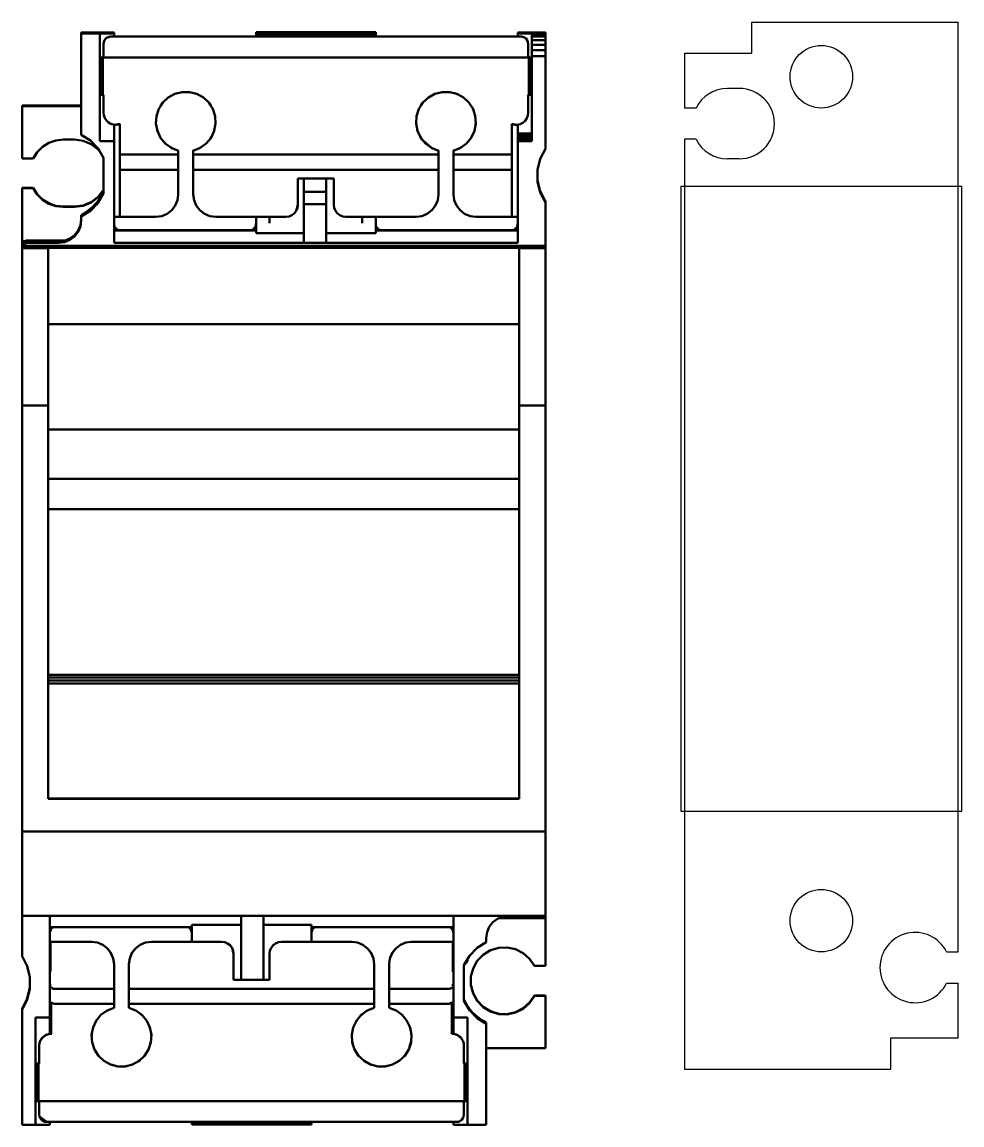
# Model space of a CAD drawing. Header units: inches. Extents: x 57 to 2760, y -193 to 2149.
# Drawn here: x 681.5 to 744.3, y 164.9 to 238.7 of the extents above; entities that cross this region are included whole.
import ezdxf

# ---------------------------------------------------------------- set-up
doc = ezdxf.new("R2010")
doc.units = ezdxf.units.IN
doc.header["$MEASUREMENT"] = 0
doc.set_wipeout_variables(frame=1)
doc.linetypes.add('CONTINOUS', pattern=[0])
doc.layers.add('AM_0', color=7, linetype='Continuous', lineweight=50)

# ---------------------------------------------------------------- blocks, each defined once
blk = doc.blocks.new('MITSUBISHI_CP30-BA 2P 1-M')
at = {"layer": 'AM_0'}
for p, q in [((5.975, 73.067), (4.775, 73.067)), ((5.475, 73.04), (5.546, 73.035)), ((5.475, 73.016), (5.475, 73.04)), ((5.475, 73.04), (6.975, 73.04)), ((5.475, 73.016), (6.975, 73.016)), ((5.546, 73.035), (6.975, 73.04)), ((5.546, 73.035), (5.617, 73.019)), ((5.546, 73.016), (5.546, 73.035)), ((5.617, 73.019), (5.625, 73.016)), ((5.617, 73.016), (5.617, 73.019)), ((5.975, 73.067), (5.975, 73.057)), ((5.975, 73.057), (6.976, 73.057)), ((6.975, 73.04), (6.892, 73.016)), ((6.975, 73.04), (6.897, 73.016)), ((6.976, 73.057), (6.976, 72.797)), ((24.475, 73.072), (16.475, 73.072)), ((16.475, 72.797), (16.475, 73.072)), ((16.475, 73.02), (24.475, 73.02)), ((24.475, 73.072), (24.475, 72.797)), ((34.975, 73.057), (33.975, 73.057)), ((33.975, 72.797), (33.975, 73.057)), ((33.975, 73.04), (35.405, 73.035)), ((34.059, 73.016), (33.975, 73.04)), ((34.055, 73.016), (33.975, 73.04)), ((34.037, 73.016), (33.975, 73.04)), ((33.975, 73.04), (35.475, 73.04)), ((35.475, 73.016), (33.975, 73.016)), ((35.825, 73.067), (34.975, 73.067)), ((34.975, 73.067), (34.975, 73.057)), ((35.326, 73.016), (35.333, 73.019)), ((35.333, 73.019), (35.405, 73.035)), ((35.333, 73.019), (35.333, 73.016)), ((35.405, 73.035), (35.371, 73.016)), ((35.475, 73.04), (35.405, 73.035)), ((35.405, 73.035), (35.405, 73.016)), ((35.475, 73.04), (35.475, 73.016)), ((4.775, 72.995), (6.025, 72.995)), ((6.025, 72.997), (6.976, 72.997)), ((6.292, 72.427), (6.275, 72.297)), ((6.292, 72.424), (6.275, 72.295)), ((6.275, 72.292), (6.275, 72.295)), ((6.275, 72.294), (6.275, 71.393)), ((6.342, 72.547), (6.292, 72.427)), ((6.342, 72.545), (6.292, 72.424)), ((6.292, 72.424), (6.292, 72.427)), ((6.342, 72.547), (6.422, 72.651)), ((6.422, 72.649), (6.342, 72.545)), ((6.342, 72.545), (6.342, 72.547)), ((6.422, 72.651), (6.471, 72.692)), ((6.471, 72.692), (6.422, 72.649)), ((6.422, 72.649), (6.422, 72.651)), ((6.775, 72.795), (6.471, 72.692)), ((6.471, 72.692), (6.525, 72.73)), ((6.525, 72.728), (6.471, 72.692)), ((6.525, 72.728), (6.775, 72.795)), ((6.584, 72.757), (6.525, 72.728)), ((6.525, 72.73), (6.584, 72.757)), ((6.525, 72.73), (6.525, 72.728)), ((6.584, 72.757), (6.775, 72.795)), ((6.584, 72.757), (6.646, 72.78)), ((6.646, 72.778), (6.584, 72.757)), ((6.646, 72.778), (6.775, 72.795)), ((6.646, 72.778), (6.71, 72.791)), ((6.646, 72.78), (6.71, 72.791)), ((6.646, 72.78), (6.646, 72.778)), ((6.775, 72.797), (6.71, 72.791)), ((6.71, 72.791), (6.775, 72.795)), ((34.175, 72.797), (6.775, 72.797)), ((6.775, 72.797), (6.775, 72.795)), ((6.775, 72.795), (34.175, 72.795)), ((24.475, 72.985), (16.475, 72.985)), ((24.475, 72.884), (16.475, 72.884)), ((33.975, 72.997), (34.925, 72.997)), ((34.175, 72.795), (34.175, 72.797)), ((34.175, 72.797), (34.241, 72.791)), ((34.175, 72.795), (34.241, 72.791)), ((34.175, 72.795), (34.305, 72.778)), ((34.367, 72.757), (34.175, 72.795)), ((34.175, 72.795), (34.425, 72.728)), ((34.241, 72.791), (34.305, 72.78)), ((34.241, 72.791), (34.305, 72.778)), ((34.305, 72.78), (34.305, 72.778)), ((34.305, 72.78), (34.367, 72.757)), ((34.305, 72.778), (34.367, 72.757)), ((34.367, 72.757), (34.425, 72.73)), ((34.367, 72.757), (34.425, 72.728)), ((34.425, 72.728), (34.425, 72.73)), ((34.425, 72.73), (34.48, 72.692)), ((34.425, 72.728), (34.48, 72.692)), ((34.48, 72.692), (34.529, 72.651)), ((34.48, 72.692), (34.529, 72.649)), ((34.529, 72.651), (34.608, 72.547)), ((34.529, 72.649), (34.529, 72.651)), ((34.529, 72.649), (34.608, 72.545)), ((34.608, 72.547), (34.658, 72.427)), ((34.608, 72.545), (34.608, 72.547)), ((34.608, 72.545), (34.658, 72.424)), ((34.658, 72.427), (34.675, 72.297)), ((34.658, 72.427), (34.658, 72.424)), ((34.658, 72.424), (34.675, 72.295)), ((34.675, 72.297), (34.675, 71.393)), ((34.925, 72.995), (35.825, 72.995)), ((34.925, 72.942), (35.825, 72.942)), ((35.825, 72.79), (34.925, 72.79)), ((35.825, 72.55), (34.925, 72.55)), ((35.825, 72.239), (34.925, 72.239)), ((35.825, 71.876), (34.925, 71.876)), ((6.275, 71.397), (6.025, 71.397)), ((6.025, 71.394), (6.075, 71.393)), ((6.025, 71.394), (34.675, 71.394)), ((6.075, 71.393), (6.075, 68.894)), ((6.148, 71.393), (6.148, 68.893)), ((6.225, 71.393), (6.225, 68.893)), ((6.275, 71.397), (6.275, 71.393)), ((34.875, 71.397), (34.675, 71.397)), ((34.675, 71.393), (34.925, 71.394)), ((34.725, 71.397), (34.925, 71.397)), ((34.925, 71.397), (34.725, 71.397)), ((34.725, 71.393), (34.725, 68.893)), ((34.73, 71.393), (34.925, 71.394)), ((34.925, 71.394), (34.732, 71.393)), ((34.875, 71.393), (34.732, 71.393)), ((34.803, 68.893), (34.803, 71.393)), ((34.875, 68.894), (34.875, 71.393)), ((35.825, 71.488), (34.925, 71.488)), ((6.025, 68.894), (6.225, 68.893)), ((6.275, 68.893), (6.217, 68.893)), ((10.6, 68.712), (11.039, 68.953)), ((11.039, 68.953), (11.525, 69.078)), ((11.438, 69.055), (11.543, 69.078)), ((11.525, 69.078), (12.026, 69.078)), ((11.977, 69.078), (12.035, 69.075)), ((12.026, 69.078), (12.511, 68.953)), ((12.404, 68.981), (12.532, 68.942)), ((12.511, 68.953), (12.95, 68.712)), ((12.95, 68.712), (12.951, 68.711)), ((28, 68.712), (28.439, 68.953)), ((28.439, 68.953), (28.925, 69.078)), ((28.838, 69.055), (28.943, 69.078)), ((28.925, 69.078), (29.426, 69.078)), ((29.376, 69.078), (29.435, 69.075)), ((29.426, 69.078), (29.911, 68.953)), ((29.804, 68.981), (29.932, 68.942)), ((29.911, 68.953), (30.35, 68.712)), ((30.35, 68.712), (30.351, 68.711)), ((34.734, 68.893), (34.675, 68.893)), ((34.925, 68.894), (34.725, 68.893)), ((5.927, 4.653), (5.895, 4.701)), ((6.031, 4.547), (5.927, 4.653)), ((5.935, 4.638), (5.927, 4.653)), ((6.3, 4.295), (5.935, 4.638)), ((9.016, 4.638), (8.65, 4.295)), ((9.024, 4.653), (8.96, 4.585)), ((9.016, 4.638), (9.024, 4.653)), ((9.042, 4.679), (9.024, 4.653)), ((23.327, 4.653), (23.295, 4.701)), ((23.431, 4.547), (23.327, 4.653)), ((23.327, 4.653), (23.335, 4.638)), ((23.7, 4.295), (23.335, 4.638)), ((26.416, 4.638), (26.05, 4.295)), ((26.424, 4.653), (26.36, 4.585)), ((26.416, 4.638), (26.424, 4.653)), ((26.442, 4.679), (26.424, 4.653)), ((1.975, 4.117), (1.725, 4.117)), ((1.725, 4.113), (1.975, 4.113)), ((1.775, 4.113), (1.775, 1.613)), ((1.848, 4.113), (1.848, 1.613)), ((1.926, 4.113), (1.926, 1.613)), ((6.365, 4.259), (6.244, 4.347)), ((6.739, 4.053), (6.3, 4.295)), ((7.095, 3.962), (6.672, 4.09)), ((7.225, 3.929), (6.739, 4.053)), ((7.552, 3.929), (7.162, 3.945)), ((7.726, 3.929), (7.225, 3.929)), ((8.067, 4.016), (7.653, 3.929)), ((8.211, 4.053), (7.726, 3.929)), ((8.292, 4.098), (8.153, 4.038)), ((8.65, 4.295), (8.211, 4.053)), ((8.617, 4.277), (8.61, 4.272)), ((8.716, 4.356), (8.617, 4.277)), ((8.65, 4.295), (8.617, 4.277)), ((23.765, 4.259), (23.644, 4.347)), ((24.139, 4.053), (23.7, 4.295)), ((24.495, 3.962), (24.072, 4.09)), ((24.625, 3.929), (24.139, 4.053)), ((24.952, 3.929), (24.562, 3.945)), ((25.126, 3.929), (24.625, 3.929)), ((25.467, 4.016), (25.053, 3.929)), ((25.611, 4.053), (25.126, 3.929)), ((25.692, 4.098), (25.553, 4.038)), ((26.05, 4.295), (25.611, 4.053)), ((26.017, 4.277), (26.01, 4.272)), ((26.116, 4.356), (26.017, 4.277)), ((26.05, 4.295), (26.017, 4.277)), ((30.625, 4.117), (30.375, 4.117)), ((30.625, 4.114), (30.375, 4.113)), ((30.376, 4.117), (30.376, 4.113)), ((30.425, 1.613), (30.425, 4.113)), ((30.503, 1.613), (30.503, 4.113)), ((30.575, 1.613), (30.575, 4.113)), ((30.625, 1.614), (1.725, 1.614)), ((1.975, 1.613), (1.975, 0.715)), ((30.376, 0.715), (30.376, 1.613)), ((1.725, 0.015), (0.825, 0.015)), ((2.675, 0.017), (1.725, 0.017)), ((1.975, 0.715), (1.992, 0.585)), ((2.042, 0.465), (1.992, 0.585)), ((1.992, 0.585), (2.475, 0.215)), ((2.122, 0.362), (2.042, 0.465)), ((2.171, 0.318), (2.122, 0.362)), ((2.475, 0.215), (2.122, 0.362)), ((2.225, 0.282), (2.171, 0.318)), ((2.475, 0.215), (2.171, 0.318)), ((2.284, 0.253), (2.225, 0.282)), ((2.475, 0.215), (2.225, 0.282)), ((2.346, 0.232), (2.284, 0.253)), ((2.475, 0.215), (2.284, 0.253)), ((2.41, 0.22), (2.346, 0.232)), ((2.475, 0.215), (2.346, 0.232)), ((2.475, 0.215), (2.41, 0.22)), ((29.875, 0.215), (2.475, 0.215)), ((2.675, 0.215), (2.675, 0.017)), ((12.175, 0.04), (12.175, 0.215)), ((20.175, 0.172), (12.175, 0.172)), ((20.175, 0.073), (12.175, 0.073)), ((12.175, 0.04), (20.175, 0.04)), ((20.175, 0.215), (20.175, 0.04)), ((29.675, 0.215), (29.675, 0.017)), ((29.675, 0.017), (30.625, 0.017)), ((30.005, 0.232), (29.875, 0.215)), ((29.941, 0.22), (29.875, 0.215)), ((30.005, 0.232), (29.941, 0.22)), ((30.005, 0.232), (30.067, 0.253)), ((30.067, 0.253), (30.125, 0.282)), ((30.125, 0.282), (30.18, 0.318)), ((30.18, 0.318), (30.229, 0.362)), ((30.229, 0.362), (30.308, 0.465)), ((30.308, 0.465), (30.358, 0.585)), ((30.358, 0.585), (30.375, 0.715)), ((30.376, 0.716), (30.376, 0.719)), ((31.875, 0.015), (30.625, 0.015))]:
    blk.add_line(p, q, dxfattribs=at)
blk.add_wipeout([(0.825, 68.17), (35.825, 68.17), (35.825, 5.145), (0.825, 5.145)])
for p, q in [((4.775, 73.067), (4.775, 66.215)), ((35.825, 65.281), (35.825, 73.067)), ((6.025, 65.788), (6.025, 72.997)), ((34.925, 65.788), (34.925, 72.997)), ((6.275, 67.697), (6.275, 68.893)), ((10.235, 68.369), (10.6, 68.712)), ((12.95, 68.712), (13.316, 68.369)), ((27.635, 68.369), (28, 68.712)), ((30.35, 68.712), (30.716, 68.369)), ((34.675, 68.893), (34.675, 67.693)), ((0.825, 64.644), (0.825, 68.17)), ((4.775, 68.17), (0.825, 68.17)), ((4.775, 68.144), (0.825, 68.144)), ((9.811, 67.469), (9.966, 67.946)), ((9.965, 67.943), (9.969, 67.95)), ((9.966, 67.946), (10.235, 68.369)), ((13.316, 68.369), (13.585, 67.946)), ((13.567, 67.973), (13.6, 67.898)), ((13.585, 67.946), (13.74, 67.469)), ((27.211, 67.469), (27.366, 67.946)), ((27.365, 67.943), (27.369, 67.95)), ((27.366, 67.946), (27.635, 68.369)), ((30.261, 68.392), (30.261, 68.402)), ((30.716, 68.369), (30.985, 67.946)), ((31, 67.898), (30.967, 67.973)), ((30.985, 67.946), (31.14, 67.469)), ((6.275, 67.701), (6.275, 67.697)), ((6.289, 67.548), (6.275, 67.697)), ((6.298, 67.507), (6.289, 67.548)), ((6.332, 67.399), (6.289, 67.548)), ((6.332, 67.399), (6.298, 67.507)), ((6.332, 67.399), (6.366, 67.327)), ((6.406, 67.256), (6.332, 67.399)), ((6.406, 67.256), (6.366, 67.327)), ((6.406, 67.256), (6.475, 67.168)), ((6.51, 67.128), (6.406, 67.256)), ((6.51, 67.128), (6.475, 67.168)), ((6.604, 67.047), (6.51, 67.128)), ((9.779, 66.969), (9.811, 67.469)), ((9.809, 67.437), (9.875, 67.667)), ((13.725, 67.516), (13.741, 67.447)), ((13.74, 67.469), (13.772, 66.969)), ((27.179, 66.969), (27.211, 67.469)), ((27.209, 67.437), (27.275, 67.667)), ((31.141, 67.447), (31.124, 67.516)), ((31.14, 67.469), (31.171, 66.969)), ((34.468, 67.156), (34.311, 67.022)), ((34.468, 67.156), (34.585, 67.325)), ((34.585, 67.325), (34.654, 67.51)), ((34.675, 67.693), (34.654, 67.51)), ((6.709, 66.982), (6.604, 67.047)), ((6.82, 66.935), (6.709, 66.982)), ((6.933, 66.906), (6.82, 66.935)), ((6.933, 66.906), (7.043, 66.894)), ((6.976, 58.988), (6.976, 66.901)), ((7.043, 66.894), (7.375, 66.952)), ((7.043, 66.894), (7.151, 66.897)), ((7.043, 66.894), (7.127, 66.896)), ((7.099, 66.895), (7.043, 66.894)), ((7.099, 66.895), (7.127, 66.896)), ((7.127, 66.896), (7.151, 66.897)), ((7.151, 66.897), (7.375, 66.952)), ((7.151, 66.897), (7.263, 66.916)), ((7.151, 66.897), (7.212, 66.905)), ((7.212, 66.905), (7.263, 66.916)), ((7.263, 66.916), (7.375, 66.952)), ((7.263, 66.916), (7.319, 66.931)), ((7.319, 66.931), (7.375, 66.952)), ((7.375, 60.738), (7.376, 66.952)), ((9.873, 66.477), (9.779, 66.969)), ((9.793, 66.895), (9.782, 67.019)), ((9.89, 66.441), (9.856, 66.562)), ((10.086, 66.023), (9.873, 66.477)), ((13.678, 66.477), (13.465, 66.023)), ((13.68, 66.487), (13.659, 66.436)), ((13.772, 66.969), (13.678, 66.477)), ((13.68, 66.487), (13.678, 66.477)), ((13.68, 66.488), (13.68, 66.487)), ((13.769, 67.011), (13.762, 66.918)), ((27.273, 66.477), (27.179, 66.969)), ((27.193, 66.895), (27.182, 67.019)), ((27.289, 66.441), (27.256, 66.562)), ((27.486, 66.023), (27.273, 66.477)), ((30.865, 66.023), (31.078, 66.477)), ((31.059, 66.436), (31.08, 66.487)), ((31.171, 66.969), (31.078, 66.477)), ((31.078, 66.477), (31.08, 66.487)), ((31.08, 66.487), (31.08, 66.488)), ((31.162, 66.918), (31.169, 67.011)), ((33.575, 60.738), (33.575, 66.95)), ((33.631, 66.932), (33.576, 66.952)), ((33.576, 66.952), (33.762, 66.901)), ((33.686, 66.916), (33.631, 66.932)), ((33.631, 66.932), (33.762, 66.901)), ((33.739, 66.905), (33.686, 66.916)), ((33.686, 66.916), (33.762, 66.901)), ((33.762, 66.901), (33.739, 66.905)), ((33.762, 66.901), (33.785, 66.899)), ((33.762, 66.901), (33.823, 66.896)), ((33.762, 66.901), (33.943, 66.896)), ((33.823, 66.896), (33.785, 66.899)), ((33.852, 66.895), (33.823, 66.896)), ((33.823, 66.896), (33.943, 66.896)), ((33.943, 66.896), (33.852, 66.895)), ((33.869, 66.895), (33.852, 66.895)), ((33.943, 66.896), (33.869, 66.895)), ((34.129, 66.935), (33.943, 66.896)), ((33.975, 66.903), (33.975, 58.988)), ((34.311, 67.022), (34.129, 66.935)), ((2.185, 65.413), (2.609, 65.676)), ((2.609, 65.676), (3.08, 65.839)), ((3.08, 65.839), (3.575, 65.894)), ((4.325, 65.894), (3.575, 65.894)), ((4.325, 65.894), (4.908, 65.817)), ((4.775, 66.215), (5.396, 65.833)), ((4.908, 65.817), (5.45, 65.593)), ((5.396, 65.833), (5.906, 65.314)), ((6.975, 65.787), (6.025, 65.787)), ((10.148, 65.948), (10.069, 66.059)), ((10.405, 65.637), (10.086, 66.023)), ((10.453, 65.602), (10.345, 65.709)), ((10.81, 65.342), (10.405, 65.637)), ((13.146, 65.637), (12.741, 65.342)), ((13.144, 65.64), (13.082, 65.59)), ((13.144, 65.64), (13.192, 65.693)), ((13.144, 65.64), (13.146, 65.637)), ((13.465, 66.023), (13.146, 65.637)), ((13.498, 66.093), (13.419, 65.967)), ((27.548, 65.948), (27.469, 66.059)), ((27.805, 65.637), (27.486, 66.023)), ((27.593, 65.893), (28.282, 65.314)), ((27.853, 65.602), (27.745, 65.709)), ((28.21, 65.342), (27.805, 65.637)), ((30.141, 65.342), (30.546, 65.637)), ((30.482, 65.59), (30.544, 65.64)), ((30.544, 65.64), (30.592, 65.693)), ((30.546, 65.637), (30.544, 65.64)), ((30.546, 65.637), (30.865, 66.023)), ((30.819, 65.967), (30.898, 66.093)), ((34.925, 66.298), (33.975, 66.298)), ((33.975, 66.29), (34.925, 66.29)), ((33.975, 66.273), (34.925, 66.273)), ((34.925, 66.222), (33.975, 66.222)), ((34.925, 66.142), (33.975, 66.142)), ((34.925, 66.038), (33.975, 66.038)), ((34.925, 65.917), (33.975, 65.917)), ((34.925, 65.788), (33.975, 65.788)), ((1.56, 64.644), (1.83, 65.064)), ((1.83, 65.064), (2.185, 65.413)), ((5.45, 65.593), (5.916, 65.235)), ((5.906, 65.314), (6.275, 64.687)), ((5.916, 65.235), (6.07, 65.035)), ((11.275, 64.893), (7.375, 64.893)), ((10.893, 65.309), (10.771, 65.37)), ((11.275, 65.157), (10.81, 65.342)), ((11.21, 65.183), (11.275, 65.161)), ((11.275, 62.238), (11.275, 65.161)), ((12.741, 65.342), (12.275, 65.157)), ((12.275, 65.161), (12.358, 65.19)), ((12.275, 62.238), (12.275, 65.161)), ((12.275, 64.893), (28.675, 64.893)), ((12.659, 65.309), (12.808, 65.39)), ((28.293, 65.309), (28.171, 65.37)), ((28.675, 65.157), (28.21, 65.342)), ((28.675, 65.161), (28.61, 65.183)), ((28.675, 65.161), (28.675, 62.238)), ((29.675, 65.157), (30.141, 65.342)), ((29.675, 65.161), (29.758, 65.19)), ((29.675, 62.238), (29.675, 65.161)), ((33.575, 64.893), (29.675, 64.893)), ((30.059, 65.309), (30.208, 65.39)), ((35.825, 65.281), (35.477, 64.606)), ((0.825, 64.644), (1.56, 64.644)), ((6.275, 64.687), (6.275, 62.3)), ((6.275, 64.687), (6.275, 62.289)), ((35.298, 63.868), (35.477, 64.606)), ((7.375, 63.888), (11.275, 63.888)), ((12.275, 63.888), (28.675, 63.888)), ((33.575, 63.888), (29.675, 63.888)), ((35.298, 63.868), (35.298, 63.108)), ((19.275, 63.288), (19.275, 61.538)), ((19.275, 63.288), (21.675, 63.288)), ((19.675, 62.403), (19.675, 63.288)), ((21.175, 63.288), (21.175, 62.403)), ((21.675, 61.538), (21.675, 63.288)), ((35.509, 62.307), (35.298, 63.181)), ((35.298, 63.181), (35.505, 62.315)), ((35.298, 63.108), (35.505, 62.316)), ((35.477, 62.369), (35.298, 63.108)), ((1.56, 62.67), (0.825, 62.67)), ((0.825, 11.301), (0.825, 62.67)), ((0.825, 62.644), (1.56, 62.644)), ((1.83, 62.251), (1.56, 62.67)), ((1.56, 62.644), (1.56, 62.67)), ((1.83, 62.225), (1.56, 62.644)), ((1.83, 62.251), (2.185, 61.901)), ((1.83, 62.225), (1.83, 62.251)), ((1.83, 62.225), (2.185, 61.875)), ((5.45, 61.722), (5.916, 62.079)), ((5.45, 61.696), (5.916, 62.053)), ((5.787, 61.541), (6.028, 61.966)), ((6.275, 62.289), (5.906, 61.662)), ((5.916, 62.079), (6.274, 62.545)), ((5.916, 62.053), (6.274, 62.519)), ((5.916, 62.079), (5.916, 62.053)), ((6.025, 61.948), (6.037, 62.029)), ((6.037, 62.029), (6.025, 61.948)), ((6.037, 62.029), (6.025, 61.932)), ((6.025, 61.932), (6.037, 61.975)), ((6.025, 61.901), (6.037, 61.975)), ((6.025, 61.948), (6.025, 61.865)), ((6.037, 61.975), (6.026, 61.866)), ((6.086, 62.127), (6.037, 62.029)), ((6.037, 61.975), (6.086, 62.063)), ((6.037, 62.029), (6.037, 61.884)), ((6.167, 62.201), (6.086, 62.127)), ((6.086, 62.063), (6.167, 62.129)), ((6.086, 62.127), (6.086, 61.967)), ((6.086, 62.063), (6.12, 62.025)), ((6.154, 62.189), (6.275, 62.404)), ((6.241, 62.23), (6.167, 62.201)), ((6.167, 62.201), (6.167, 62.106)), ((6.167, 62.129), (6.185, 62.135)), ((6.208, 62.217), (6.275, 62.404)), ((6.224, 62.223), (6.275, 62.403)), ((6.275, 62.403), (6.243, 62.235)), ((6.25, 62.245), (6.275, 62.3)), ((6.263, 62.271), (6.256, 62.255)), ((6.272, 62.292), (6.263, 62.271)), ((6.263, 62.271), (6.275, 62.289)), ((6.275, 62.4), (6.267, 62.282)), ((6.275, 62.3), (6.272, 62.292)), ((6.272, 62.292), (6.275, 62.289)), ((6.274, 62.545), (6.275, 62.548)), ((6.274, 62.519), (6.274, 62.545)), ((6.274, 62.519), (6.275, 62.522)), ((6.275, 62.3), (6.275, 62.289)), ((11.275, 62.238), (11.224, 61.85)), ((12.275, 62.238), (12.326, 61.85)), ((19.675, 62.399), (19.675, 58.992)), ((19.675, 62.396), (21.175, 62.396)), ((21.175, 58.992), (21.175, 62.399)), ((28.675, 62.238), (28.624, 61.85)), ((29.726, 61.85), (29.675, 62.238)), ((35.477, 62.443), (35.825, 61.767)), ((35.477, 62.443), (35.584, 62.162)), ((35.477, 62.443), (35.555, 62.218)), ((35.477, 62.443), (35.535, 62.258)), ((35.477, 62.443), (35.519, 62.287)), ((35.506, 62.314), (35.477, 62.443)), ((35.825, 61.694), (35.477, 62.369)), ((35.695, 61.947), (35.825, 61.767)), ((2.185, 61.901), (2.609, 61.639)), ((2.185, 61.901), (2.185, 61.875)), ((2.185, 61.875), (2.609, 61.612)), ((2.609, 61.639), (3.08, 61.476)), ((2.609, 61.612), (2.609, 61.639)), ((2.609, 61.612), (3.08, 61.449)), ((3.08, 61.476), (3.575, 61.42)), ((3.08, 61.449), (3.08, 61.476)), ((3.08, 61.449), (3.575, 61.394)), ((3.575, 61.42), (4.325, 61.42)), ((3.575, 61.394), (3.575, 61.42)), ((3.575, 61.394), (4.325, 61.394)), ((4.325, 61.42), (4.908, 61.497)), ((4.325, 61.394), (4.908, 61.471)), ((4.325, 61.394), (4.325, 61.42)), ((4.908, 61.497), (5.45, 61.722)), ((4.908, 61.471), (5.45, 61.696)), ((4.908, 61.497), (4.908, 61.471)), ((5.518, 61.267), (4.977, 60.949)), ((5.075, 61.035), (5.567, 61.405)), ((5.567, 61.405), (5.075, 61.006)), ((5.499, 61.247), (5.319, 61.102)), ((5.906, 61.662), (5.396, 61.142)), ((5.45, 61.722), (5.45, 61.696)), ((5.539, 61.288), (5.567, 61.405)), ((5.567, 61.405), (5.973, 61.868)), ((5.567, 61.405), (5.755, 61.508)), ((5.884, 61.65), (5.827, 61.581)), ((5.932, 61.707), (5.861, 61.616)), ((5.884, 61.65), (5.973, 61.868)), ((5.955, 61.746), (5.884, 61.65)), ((5.884, 61.65), (5.887, 61.649)), ((5.887, 61.65), (5.884, 61.65)), ((5.973, 61.868), (6.025, 61.921)), ((5.973, 61.868), (6.025, 61.894)), ((5.982, 61.792), (5.973, 61.868)), ((10.836, 61.178), (11.074, 61.488)), ((11.074, 61.488), (11.224, 61.85)), ((12.326, 61.85), (12.476, 61.488)), ((12.476, 61.488), (12.715, 61.178)), ((19.275, 61.538), (19.168, 61.138)), ((19.248, 61.331), (19.168, 61.138)), ((19.275, 61.538), (19.248, 61.331)), ((21.175, 61.592), (19.675, 61.592)), ((21.675, 61.538), (21.703, 61.331)), ((21.703, 61.331), (21.783, 61.138)), ((28.236, 61.178), (28.474, 61.488)), ((28.474, 61.488), (28.624, 61.85)), ((29.876, 61.488), (29.726, 61.85)), ((30.115, 61.178), (29.876, 61.488)), ((35.727, 61.884), (35.825, 61.767)), ((35.825, 61.767), (35.764, 61.814)), ((35.785, 61.773), (35.825, 61.71)), ((35.825, 61.702), (35.805, 61.734)), ((35.825, 61.71), (35.82, 61.71)), ((35.825, 61.767), (35.825, 10.645)), ((4.775, 60.575), (4.724, 60.186)), ((4.775, 60.488), (4.724, 60.099)), ((5.396, 61.142), (4.775, 60.76)), ((4.977, 60.949), (4.775, 60.774)), ((4.775, 60.847), (4.877, 60.896)), ((4.775, 60.774), (4.877, 60.896)), ((4.921, 60.85), (4.775, 60.774)), ((4.775, 60.847), (4.775, 60.488)), ((4.775, 60.771), (4.86, 60.813)), ((4.783, 60.774), (4.775, 60.774)), ((4.782, 60.774), (4.775, 60.774)), ((4.977, 60.949), (4.877, 60.896)), ((5.017, 60.909), (4.977, 60.949)), ((5.075, 61.006), (5.031, 60.917)), ((5.275, 61.069), (5.075, 61.006)), ((5.075, 61.006), (5.075, 61.035)), ((5.263, 61.061), (5.451, 61.198)), ((6.976, 60.75), (7.025, 60.75)), ((6.976, 60.75), (7.025, 60.75)), ((7.025, 60.743), (7.075, 60.743)), ((7.075, 60.74), (7.086, 60.739)), ((7.086, 60.739), (9.775, 60.738)), ((9.775, 60.738), (10.164, 60.789)), ((10.164, 60.789), (10.525, 60.939)), ((10.525, 60.939), (10.836, 61.178)), ((12.715, 61.178), (13.025, 60.939)), ((13.025, 60.939), (13.387, 60.789)), ((13.775, 60.738), (13.387, 60.789)), ((18.475, 60.738), (13.775, 60.738)), ((16.475, 59.646), (16.475, 60.738)), ((17.375, 60.738), (17.375, 60.311)), ((18.682, 60.765), (18.475, 60.738)), ((18.875, 60.845), (18.682, 60.765)), ((19.041, 60.973), (18.875, 60.845)), ((19.168, 61.138), (19.041, 60.973)), ((21.783, 61.138), (21.91, 60.973)), ((21.91, 60.973), (22.075, 60.845)), ((22.075, 60.845), (22.268, 60.765)), ((22.475, 60.738), (22.268, 60.765)), ((22.475, 60.738), (27.175, 60.738)), ((23.575, 60.738), (23.575, 60.311)), ((24.475, 60.738), (24.475, 60.295)), ((24.475, 60.738), (24.475, 59.646)), ((27.175, 60.738), (27.564, 60.789)), ((27.564, 60.789), (27.925, 60.939)), ((27.925, 60.939), (28.236, 61.178)), ((30.425, 60.939), (30.115, 61.178)), ((30.787, 60.789), (30.425, 60.939)), ((31.175, 60.738), (30.787, 60.789)), ((33.865, 60.739), (31.175, 60.738)), ((33.865, 60.739), (33.875, 60.74)), ((33.925, 60.743), (33.875, 60.743)), ((33.925, 60.75), (33.975, 60.75)), ((4.574, 59.825), (4.336, 59.514)), ((4.574, 59.738), (4.336, 59.427)), ((4.724, 60.186), (4.574, 59.825)), ((4.724, 60.099), (4.574, 59.738)), ((4.574, 59.738), (4.574, 59.825)), ((4.724, 60.099), (4.724, 60.186)), ((6.975, 60.295), (6.98, 60.225)), ((7.249, 59.853), (6.975, 59.853)), ((16.475, 59.812), (6.975, 59.812)), ((6.98, 60.225), (6.995, 60.156)), ((6.995, 60.156), (7.019, 60.09)), ((7.019, 60.09), (7.053, 60.028)), ((7.053, 60.028), (7.095, 59.972)), ((7.095, 59.972), (7.144, 59.921)), ((7.144, 59.921), (7.2, 59.879)), ((7.259, 59.847), (7.2, 59.879)), ((10.925, 59.843), (7.259, 59.846)), ((12.525, 59.846), (10.925, 59.846)), ((16.192, 59.846), (12.525, 59.843)), ((16.251, 59.879), (16.189, 59.846)), ((16.475, 59.853), (16.202, 59.853)), ((16.307, 59.921), (16.251, 59.879)), ((16.307, 59.921), (16.351, 59.966)), ((16.356, 59.972), (16.398, 60.028)), ((16.398, 60.028), (16.431, 60.09)), ((16.431, 60.09), (16.455, 60.155)), ((16.455, 60.155), (16.47, 60.225)), ((16.47, 60.225), (16.475, 60.295)), ((24.475, 60.301), (24.475, 60.295)), ((24.475, 60.295), (24.48, 60.225)), ((24.749, 59.853), (24.475, 59.853)), ((24.475, 59.853), (24.475, 59.812)), ((33.975, 59.812), (24.475, 59.812)), ((24.48, 60.225), (24.495, 60.156)), ((24.495, 60.156), (24.519, 60.09)), ((24.519, 60.09), (24.553, 60.028)), ((24.553, 60.028), (24.595, 59.972)), ((24.595, 59.972), (24.644, 59.921)), ((24.644, 59.921), (24.7, 59.879)), ((24.762, 59.846), (24.7, 59.879)), ((28.425, 59.843), (24.762, 59.846)), ((30.025, 59.846), (28.425, 59.846)), ((33.689, 59.846), (30.025, 59.843)), ((33.975, 59.853), (33.702, 59.853)), ((33.751, 59.879), (33.807, 59.921)), ((33.807, 59.921), (33.856, 59.972)), ((33.856, 59.972), (33.898, 60.028)), ((33.898, 60.028), (33.931, 60.09)), ((33.931, 60.09), (33.956, 60.156)), ((33.956, 60.156), (33.97, 60.225)), ((33.97, 60.225), (33.975, 60.295)), ((0.836, 58.922), (0.866, 58.994)), ((0.843, 58.788), (0.866, 58.994)), ((0.866, 58.994), (0.913, 59.056)), ((0.875, 58.854), (0.866, 58.994)), ((0.875, 58.854), (0.913, 59.056)), ((0.913, 59.056), (0.975, 59.104)), ((0.923, 58.91), (0.913, 59.056)), ((0.923, 58.91), (0.975, 59.104)), ((0.975, 59.104), (1.048, 59.134)), ((0.975, 59.104), (0.984, 58.952)), ((0.984, 58.952), (1.048, 59.134)), ((1.048, 59.134), (1.125, 59.144)), ((1.052, 58.979), (1.048, 59.134)), ((1.125, 58.988), (1.048, 59.134)), ((3.708, 59.144), (1.125, 59.144)), ((1.125, 59.144), (1.126, 58.988)), ((3.664, 59.126), (3.275, 59.075)), ((3.275, 58.988), (3.276, 59.075)), ((3.664, 59.039), (3.275, 58.988)), ((4.025, 59.276), (3.664, 59.126)), ((4.025, 59.189), (3.664, 59.039)), ((3.664, 59.039), (3.664, 59.126)), ((4.336, 59.514), (4.025, 59.276)), ((4.336, 59.427), (4.025, 59.189)), ((4.025, 59.189), (4.025, 59.276)), ((4.336, 59.427), (4.336, 59.514)), ((19.675, 59.005), (6.975, 59.005)), ((19.675, 59.646), (16.475, 59.646)), ((24.475, 59.646), (21.175, 59.646)), ((33.975, 59.005), (21.175, 59.005)), ((0.836, 58.922), (0.825, 58.844)), ((0.826, 58.788), (0.825, 58.844)), ((35.825, 58.788), (0.825, 58.788)), ((2.575, 58.641), (0.825, 58.641)), ((0.83, 58.788), (0.836, 58.922)), ((0.834, 58.788), (0.836, 58.922)), ((0.843, 58.788), (0.836, 58.922)), ((0.843, 58.788), (1.125, 58.988)), ((0.843, 58.788), (0.875, 58.854)), ((1.125, 58.988), (0.875, 58.854)), ((0.875, 58.854), (0.923, 58.91)), ((0.923, 58.91), (0.984, 58.952)), ((0.984, 58.952), (1.052, 58.979)), ((1.125, 58.988), (1.052, 58.979)), ((3.275, 58.988), (1.125, 58.988)), ((2.575, 58.667), (34.075, 58.667)), ((2.575, 21.831), (2.575, 58.667)), ((33.975, 58.988), (6.975, 58.988)), ((21.175, 58.992), (19.675, 58.992)), ((34.075, 58.667), (34.075, 21.831)), ((35.825, 58.641), (34.075, 58.641)), ((2.575, 53.554), (34.075, 53.554)), ((0.825, 48.13), (2.575, 48.13)), ((35.825, 48.13), (34.075, 48.13)), ((34.075, 46.523), (2.575, 46.523)), ((2.575, 43.224), (34.075, 43.224)), ((2.575, 41.198), (34.075, 41.198)), ((2.575, 30.118), (34.075, 30.118)), ((34.075, 29.926), (2.575, 29.926)), ((2.575, 29.73), (34.075, 29.73)), ((2.575, 29.533), (34.075, 29.533)), ((34.075, 21.832), (2.575, 21.832)), ((34.075, 21.831), (2.575, 21.831)), ((35.825, 19.631), (0.825, 19.631)), ((35.825, 13.998), (0.825, 13.998)), ((2.675, 6.111), (2.675, 13.998)), ((12.175, 12.262), (12.175, 13.395)), ((12.175, 13.395), (15.475, 13.395)), ((15.475, 13.998), (15.475, 9.712)), ((16.975, 9.712), (16.975, 13.998)), ((20.175, 13.395), (16.975, 13.395)), ((20.175, 13.395), (20.175, 12.262)), ((29.675, 6.111), (29.675, 13.998)), ((32.076, 13.257), (32.315, 13.568)), ((32.315, 13.568), (32.625, 13.806)), ((32.625, 13.806), (32.987, 13.956)), ((32.736, 13.852), (35.825, 13.852)), ((32.987, 13.956), (33.308, 13.998)), ((12.175, 13.232), (2.675, 13.232)), ((2.675, 12.814), (2.68, 12.891)), ((2.695, 12.96), (2.68, 12.891)), ((2.695, 12.954), (2.68, 12.885)), ((2.68, 12.891), (2.68, 12.885)), ((2.719, 13.026), (2.695, 12.96)), ((2.719, 13.02), (2.695, 12.954)), ((2.695, 12.96), (2.695, 12.954)), ((2.753, 13.088), (2.719, 13.026)), ((2.753, 13.082), (2.719, 13.02)), ((2.719, 13.026), (2.719, 13.02)), ((2.795, 13.145), (2.753, 13.088)), ((2.795, 13.139), (2.753, 13.082)), ((2.753, 13.088), (2.753, 13.082)), ((2.795, 13.139), (2.918, 13.232)), ((2.844, 13.195), (2.795, 13.145)), ((2.844, 13.189), (2.795, 13.139)), ((2.795, 13.145), (2.795, 13.139)), ((2.891, 13.232), (2.844, 13.195)), ((2.9, 13.232), (2.844, 13.189)), ((2.844, 13.189), (2.911, 13.232)), ((2.844, 13.195), (2.844, 13.189)), ((11.933, 13.232), (12.056, 13.139)), ((11.94, 13.232), (12.007, 13.189)), ((12.007, 13.189), (11.951, 13.232)), ((11.959, 13.232), (12.007, 13.195)), ((12.007, 13.195), (12.056, 13.145)), ((12.007, 13.189), (12.007, 13.195)), ((12.056, 13.139), (12.007, 13.189)), ((12.056, 13.145), (12.056, 13.139)), ((12.098, 13.088), (12.056, 13.145)), ((12.098, 13.082), (12.056, 13.139)), ((12.131, 13.026), (12.098, 13.088)), ((12.098, 13.088), (12.098, 13.082)), ((12.131, 13.02), (12.098, 13.082)), ((12.156, 12.96), (12.131, 13.026)), ((12.131, 13.026), (12.131, 13.02)), ((12.156, 12.954), (12.131, 13.02)), ((12.156, 12.96), (12.156, 12.954)), ((12.17, 12.891), (12.156, 12.96)), ((12.17, 12.885), (12.156, 12.954)), ((12.17, 12.891), (12.17, 12.885)), ((12.17, 12.891), (12.175, 12.821)), ((12.175, 12.814), (12.17, 12.885)), ((20.175, 13.232), (29.675, 13.232)), ((20.175, 12.821), (20.18, 12.891)), ((20.18, 12.885), (20.175, 12.814)), ((20.195, 12.96), (20.18, 12.891)), ((20.195, 12.954), (20.18, 12.885)), ((20.18, 12.885), (20.18, 12.891)), ((20.195, 12.96), (20.219, 13.026)), ((20.219, 13.02), (20.195, 12.954)), ((20.195, 12.954), (20.195, 12.96)), ((20.219, 13.026), (20.253, 13.088)), ((20.253, 13.082), (20.219, 13.02)), ((20.219, 13.02), (20.219, 13.026)), ((20.253, 13.088), (20.295, 13.145)), ((20.295, 13.139), (20.253, 13.082)), ((20.253, 13.082), (20.253, 13.088)), ((20.418, 13.232), (20.295, 13.139)), ((20.295, 13.145), (20.344, 13.195)), ((20.344, 13.189), (20.295, 13.139)), ((20.295, 13.139), (20.295, 13.145)), ((20.4, 13.232), (20.344, 13.189)), ((20.344, 13.189), (20.41, 13.232)), ((20.344, 13.195), (20.344, 13.189)), ((20.346, 13.197), (20.391, 13.232)), ((29.433, 13.232), (29.556, 13.139)), ((29.44, 13.232), (29.507, 13.189)), ((29.507, 13.189), (29.451, 13.232)), ((29.459, 13.232), (29.507, 13.195)), ((29.507, 13.195), (29.556, 13.145)), ((29.507, 13.189), (29.507, 13.195)), ((29.556, 13.139), (29.507, 13.189)), ((29.556, 13.145), (29.598, 13.088)), ((29.556, 13.139), (29.556, 13.145)), ((29.598, 13.082), (29.556, 13.139)), ((29.631, 13.026), (29.598, 13.088)), ((29.598, 13.088), (29.598, 13.082)), ((29.631, 13.02), (29.598, 13.082)), ((29.656, 12.96), (29.631, 13.026)), ((29.631, 13.026), (29.631, 13.02)), ((29.656, 12.954), (29.631, 13.02)), ((29.67, 12.891), (29.656, 12.96)), ((29.656, 12.96), (29.656, 12.954)), ((29.67, 12.885), (29.656, 12.954)), ((29.67, 12.891), (29.675, 12.821)), ((29.67, 12.891), (29.67, 12.885)), ((29.675, 12.814), (29.67, 12.885)), ((31.875, 12.507), (31.926, 12.895)), ((31.926, 12.895), (32.076, 13.257)), ((2.675, 12.269), (3.575, 12.269)), ((2.725, 12.269), (2.675, 12.268)), ((2.675, 12.244), (2.725, 12.243)), ((2.725, 12.243), (2.675, 12.241)), ((2.675, 12.17), (2.725, 12.167)), ((2.675, 12.166), (2.725, 12.167)), ((2.725, 12.167), (2.675, 12.16)), ((2.675, 12.049), (2.725, 12.047)), ((2.725, 12.047), (2.675, 12.041)), ((2.725, 11.891), (2.675, 11.896)), ((2.725, 11.891), (2.675, 11.888)), ((2.725, 12.269), (2.725, 10.313)), ((2.775, 12.263), (2.725, 12.263)), ((2.786, 12.259), (2.775, 12.259)), ((5.475, 12.258), (2.786, 12.259)), ((3.575, 12.262), (3.575, 12.269)), ((5.475, 12.262), (3.575, 12.262)), ((5.475, 12.262), (5.864, 12.211)), ((5.475, 12.258), (5.475, 12.262)), ((5.475, 12.258), (5.864, 12.207)), ((5.864, 12.211), (6.225, 12.061)), ((5.864, 12.207), (5.864, 12.211)), ((6.225, 12.057), (5.864, 12.207)), ((6.225, 12.061), (6.536, 11.823)), ((6.225, 12.057), (6.225, 12.061)), ((6.536, 11.818), (6.225, 12.057)), ((6.536, 11.823), (6.774, 11.512)), ((6.536, 11.823), (6.536, 11.818)), ((6.774, 11.508), (6.536, 11.818)), ((8.176, 11.512), (8.415, 11.823)), ((8.415, 11.818), (8.176, 11.508)), ((8.415, 11.823), (8.725, 12.061)), ((8.725, 12.057), (8.415, 11.818)), ((8.415, 11.818), (8.415, 11.823)), ((8.725, 12.061), (9.087, 12.211)), ((9.087, 12.207), (8.725, 12.057)), ((8.725, 12.061), (8.725, 12.057)), ((9.087, 12.211), (9.475, 12.262)), ((9.087, 12.207), (9.475, 12.258)), ((9.087, 12.211), (9.087, 12.207)), ((9.475, 12.262), (14.175, 12.262)), ((9.475, 12.262), (9.475, 12.258)), ((14.175, 12.258), (9.475, 12.258)), ((14.175, 12.262), (14.382, 12.235)), ((14.175, 12.258), (14.175, 12.262)), ((14.382, 12.231), (14.175, 12.258)), ((14.382, 12.235), (14.575, 12.155)), ((14.382, 12.231), (14.382, 12.235)), ((14.575, 12.151), (14.382, 12.231)), ((14.575, 12.155), (14.741, 12.028)), ((14.575, 12.151), (14.575, 12.155)), ((14.741, 12.023), (14.575, 12.151)), ((14.741, 12.028), (14.868, 11.862)), ((14.741, 12.028), (14.741, 12.023)), ((14.868, 11.858), (14.741, 12.023)), ((14.948, 11.669), (14.868, 11.862)), ((14.868, 11.862), (14.868, 11.858)), ((14.948, 11.665), (14.868, 11.858)), ((14.868, 11.858), (14.975, 11.458)), ((17.403, 11.669), (17.483, 11.862)), ((17.403, 11.665), (17.483, 11.858)), ((17.483, 11.862), (17.61, 12.028)), ((17.483, 11.858), (17.61, 12.023)), ((17.483, 11.858), (17.483, 11.862)), ((17.61, 12.028), (17.775, 12.155)), ((17.775, 12.151), (17.61, 12.023)), ((17.61, 12.028), (17.61, 12.023)), ((17.775, 12.155), (17.968, 12.235)), ((17.968, 12.231), (17.775, 12.151)), ((17.775, 12.155), (17.775, 12.151)), ((17.968, 12.235), (18.175, 12.262)), ((17.968, 12.231), (18.175, 12.258)), ((17.968, 12.235), (17.968, 12.231)), ((18.175, 12.262), (22.875, 12.262)), ((18.175, 12.262), (18.175, 12.258)), ((18.175, 12.258), (22.875, 12.258)), ((22.875, 12.262), (23.264, 12.211)), ((22.875, 12.258), (22.875, 12.262)), ((22.875, 12.258), (23.264, 12.207)), ((23.264, 12.211), (23.625, 12.061)), ((23.264, 12.207), (23.264, 12.211)), ((23.264, 12.207), (23.625, 12.057)), ((23.625, 12.061), (23.936, 11.823)), ((23.625, 12.057), (23.625, 12.061)), ((23.936, 11.818), (23.625, 12.057)), ((23.936, 11.823), (24.174, 11.512)), ((23.936, 11.818), (23.936, 11.823)), ((24.174, 11.508), (23.936, 11.818)), ((25.576, 11.512), (25.815, 11.823)), ((25.815, 11.818), (25.576, 11.508)), ((25.815, 11.823), (26.125, 12.061)), ((26.125, 12.057), (25.815, 11.818)), ((25.815, 11.823), (25.815, 11.818)), ((26.125, 12.061), (26.487, 12.211)), ((26.487, 12.207), (26.125, 12.057)), ((26.125, 12.061), (26.125, 12.057)), ((26.487, 12.211), (26.875, 12.262)), ((26.875, 12.258), (26.487, 12.207)), ((26.487, 12.211), (26.487, 12.207)), ((26.875, 12.262), (28.775, 12.262)), ((26.875, 12.262), (26.875, 12.258)), ((26.875, 12.258), (29.565, 12.259)), ((29.675, 12.269), (28.775, 12.269)), ((28.775, 12.269), (28.775, 12.262)), ((29.575, 12.259), (29.565, 12.259)), ((29.625, 12.263), (29.575, 12.263)), ((29.675, 12.269), (29.625, 12.269)), ((29.625, 10.313), (29.625, 12.269)), ((29.625, 12.243), (29.675, 12.244)), ((29.625, 12.243), (29.675, 12.242)), ((29.675, 12.239), (29.625, 12.243)), ((29.625, 12.167), (29.675, 12.168)), ((29.625, 12.167), (29.675, 12.163)), ((29.625, 12.047), (29.675, 12.052)), ((29.675, 12.045), (29.625, 12.047)), ((29.625, 11.891), (29.675, 11.9)), ((29.675, 11.892), (29.625, 11.891)), ((29.675, 11.883), (29.625, 11.891)), ((30.745, 11.333), (31.255, 11.853)), ((31.875, 12.234), (31.255, 11.853)), ((31.875, 12.507), (31.875, 12.234)), ((32.703, 11.864), (32.154, 11.698)), ((33.275, 11.886), (32.703, 11.864)), ((33.835, 11.763), (33.275, 11.886)), ((0.825, 11.301), (1.174, 10.626)), ((2.675, 11.72), (2.725, 11.71)), ((2.725, 11.71), (2.675, 11.71)), ((2.725, 11.71), (2.675, 11.701)), ((2.675, 11.52), (2.725, 11.515)), ((2.725, 11.515), (2.675, 11.51)), ((2.675, 11.33), (2.725, 11.321)), ((2.725, 11.321), (2.675, 11.311)), ((2.675, 11.321), (2.725, 11.321)), ((2.675, 11.144), (2.725, 11.141)), ((2.675, 11.135), (2.725, 11.141)), ((6.774, 11.512), (6.924, 11.15)), ((6.774, 11.512), (6.774, 11.508)), ((6.924, 11.146), (6.774, 11.508)), ((6.975, 10.762), (6.924, 11.15)), ((6.924, 11.15), (6.924, 11.146)), ((6.976, 10.757), (6.924, 11.146)), ((8.026, 11.15), (7.975, 10.762)), ((7.975, 10.758), (8.026, 11.146)), ((8.026, 11.15), (8.176, 11.512)), ((8.176, 11.508), (8.026, 11.146)), ((8.026, 11.146), (8.026, 11.15)), ((8.176, 11.508), (8.176, 11.512)), ((14.975, 11.462), (14.948, 11.669)), ((14.948, 11.669), (14.948, 11.665)), ((14.948, 11.665), (14.975, 11.458)), ((14.975, 11.462), (14.975, 9.708)), ((17.403, 11.669), (17.375, 11.462)), ((17.375, 11.458), (17.403, 11.665)), ((17.375, 9.708), (17.375, 11.462)), ((17.403, 11.665), (17.403, 11.669)), ((24.324, 11.15), (24.174, 11.512)), ((24.174, 11.512), (24.174, 11.508)), ((24.324, 11.146), (24.174, 11.508)), ((24.375, 10.762), (24.324, 11.15)), ((24.324, 11.15), (24.324, 11.146)), ((24.324, 11.146), (24.375, 10.758)), ((25.426, 11.15), (25.375, 10.762)), ((25.375, 10.758), (25.426, 11.146)), ((25.426, 11.15), (25.576, 11.512)), ((25.576, 11.508), (25.426, 11.146)), ((25.426, 11.146), (25.426, 11.15)), ((25.576, 11.508), (25.576, 11.512)), ((29.625, 11.71), (29.675, 11.715)), ((29.675, 11.706), (29.625, 11.71)), ((29.625, 11.515), (29.675, 11.525)), ((29.625, 11.515), (29.675, 11.515)), ((29.675, 11.506), (29.625, 11.515)), ((29.625, 11.321), (29.675, 11.325)), ((29.625, 11.321), (29.675, 11.316)), ((29.625, 11.141), (29.675, 11.148)), ((29.675, 11.132), (29.625, 11.141)), ((29.625, 11.141), (29.675, 11.139)), ((30.375, 10.706), (30.745, 11.333)), ((30.565, 11.014), (30.614, 11.093)), ((30.618, 11.118), (30.614, 11.093)), ((30.614, 11.007), (30.625, 11.115)), ((30.625, 11.115), (30.614, 11.093)), ((30.614, 11.093), (30.616, 11.114)), ((30.614, 10.99), (30.614, 11.111)), ((30.625, 11.086), (30.614, 11.007)), ((30.614, 10.99), (30.625, 11.071)), ((30.625, 11.071), (30.614, 11.007)), ((30.625, 11.071), (30.625, 11.13)), ((31.666, 11.399), (31.268, 10.986)), ((32.154, 11.698), (31.666, 11.399)), ((34.345, 11.503), (33.835, 11.763)), ((34.345, 11.503), (34.773, 11.122)), ((34.773, 11.122), (35.091, 10.645)), ((1.353, 9.887), (1.158, 10.656)), ((1.174, 10.626), (1.353, 9.887)), ((2.675, 10.992), (2.725, 10.986)), ((2.725, 10.986), (2.675, 10.985)), ((2.675, 10.875), (2.725, 10.868)), ((2.725, 10.868), (2.675, 10.869)), ((2.725, 10.868), (2.675, 10.864)), ((2.725, 10.794), (2.675, 10.796)), ((2.725, 10.794), (2.675, 10.793)), ((2.675, 10.77), (2.725, 10.769)), ((2.725, 10.769), (2.675, 10.769)), ((6.976, 10.761), (6.976, 7.85)), ((7.975, 7.85), (7.975, 10.762)), ((24.375, 10.762), (24.375, 7.85)), ((25.375, 7.85), (25.375, 10.762)), ((29.625, 10.986), (29.675, 10.988)), ((29.675, 10.981), (29.625, 10.986)), ((29.675, 10.871), (29.625, 10.868)), ((29.675, 10.866), (29.625, 10.868)), ((29.625, 10.794), (29.675, 10.798)), ((29.675, 10.792), (29.625, 10.794)), ((29.675, 10.794), (29.625, 10.794)), ((29.625, 10.769), (29.675, 10.77)), ((30.375, 8.308), (30.376, 10.707)), ((30.375, 8.308), (30.375, 10.706)), ((30.429, 10.797), (30.483, 10.818)), ((30.446, 10.826), (30.483, 10.84)), ((30.483, 10.84), (30.565, 10.912)), ((30.483, 10.818), (30.565, 10.892)), ((30.483, 10.818), (30.483, 10.889)), ((30.551, 11.004), (30.565, 11.014)), ((30.565, 10.892), (30.565, 11.027)), ((30.565, 10.912), (30.614, 11.007)), ((30.565, 10.892), (30.614, 10.99)), ((30.988, 10.486), (30.844, 9.931)), ((31.268, 10.986), (30.988, 10.486)), ((35.825, 10.645), (35.091, 10.645)), ((1.353, 9.887), (1.353, 9.127)), ((2.775, 10.313), (2.725, 10.313)), ((14.975, 9.712), (17.375, 9.712)), ((17.375, 9.708), (14.975, 9.708)), ((29.625, 10.313), (29.575, 10.313)), ((30.844, 9.931), (30.844, 9.359)), ((1.174, 8.462), (1.353, 9.201)), ((1.353, 9.127), (1.174, 8.389)), ((2.675, 7.768), (2.675, 9.365)), ((2.675, 9.362), (2.775, 9.362)), ((2.675, 7.768), (2.675, 9.359)), ((2.786, 9.201), (2.775, 9.234)), ((2.816, 9.171), (2.786, 9.201)), ((2.863, 9.145), (2.816, 9.171)), ((2.893, 9.134), (2.863, 9.145)), ((2.925, 9.125), (2.893, 9.134)), ((2.961, 9.117), (2.925, 9.125)), ((2.998, 9.112), (2.961, 9.117)), ((3.036, 9.109), (2.998, 9.112)), ((3.075, 9.108), (3.036, 9.109)), ((6.975, 9.108), (3.075, 9.108)), ((24.375, 9.108), (7.975, 9.108)), ((29.275, 9.108), (25.375, 9.108)), ((29.314, 9.109), (29.275, 9.108)), ((29.353, 9.112), (29.314, 9.109)), ((29.39, 9.117), (29.353, 9.112)), ((29.425, 9.125), (29.39, 9.117)), ((29.458, 9.134), (29.425, 9.125)), ((29.487, 9.145), (29.458, 9.134)), ((29.535, 9.171), (29.487, 9.145)), ((29.565, 9.201), (29.535, 9.171)), ((29.575, 9.234), (29.565, 9.201)), ((29.575, 9.362), (29.675, 9.362)), ((30.844, 9.385), (30.988, 8.83)), ((30.844, 9.359), (30.988, 8.804)), ((0.825, 7.787), (1.174, 8.462)), ((0.825, 7.714), (1.174, 8.389)), ((1.174, 8.462), (1.174, 8.389)), ((2.775, 8.239), (2.775, 6.115)), ((2.786, 8.206), (2.775, 8.239)), ((2.816, 8.176), (2.786, 8.206)), ((2.863, 8.15), (2.816, 8.176)), ((2.893, 8.139), (2.863, 8.15)), ((2.925, 8.13), (2.893, 8.139)), ((2.961, 8.123), (2.925, 8.13)), ((2.998, 8.117), (2.961, 8.123)), ((3.036, 8.114), (2.998, 8.117)), ((3.075, 8.113), (3.036, 8.114)), ((3.075, 8.113), (6.976, 8.113)), ((24.375, 8.113), (7.975, 8.113)), ((25.375, 8.113), (29.275, 8.113)), ((29.314, 8.114), (29.275, 8.113)), ((29.353, 8.117), (29.314, 8.114)), ((29.39, 8.123), (29.353, 8.117)), ((29.425, 8.13), (29.39, 8.123)), ((29.458, 8.139), (29.425, 8.13)), ((29.487, 8.15), (29.458, 8.139)), ((29.535, 8.176), (29.487, 8.15)), ((29.565, 8.206), (29.535, 8.176)), ((29.575, 8.239), (29.565, 8.206)), ((29.575, 8.239), (29.575, 6.115)), ((30.375, 8.408), (30.592, 7.999)), ((30.375, 8.308), (30.592, 7.999)), ((30.745, 7.681), (30.375, 8.308)), ((30.988, 8.83), (31.268, 8.33)), ((30.988, 8.804), (30.988, 8.83)), ((30.988, 8.804), (31.268, 8.304)), ((31.268, 8.33), (31.666, 7.918)), ((31.268, 8.304), (31.268, 8.33)), ((31.268, 8.304), (31.666, 7.891)), ((34.345, 7.814), (34.773, 8.195)), ((34.773, 8.168), (34.345, 7.787)), ((34.773, 8.195), (35.091, 8.671)), ((35.091, 8.645), (34.773, 8.168)), ((34.773, 8.168), (34.773, 8.195)), ((35.091, 8.671), (35.825, 8.671)), ((35.091, 8.671), (35.091, 8.645)), ((35.091, 8.645), (35.825, 8.645)), ((35.825, 8.671), (35.825, 5.145)), ((0.825, 7.787), (0.825, 0.015)), ((2.675, 7.762), (2.675, 7.765)), ((2.675, 7.762), (2.775, 7.762)), ((2.775, 7.765), (2.676, 7.765)), ((6.105, 7.369), (6.51, 7.664)), ((6.489, 7.649), (6.535, 7.675)), ((6.51, 7.664), (6.975, 7.85)), ((7.975, 7.85), (8.441, 7.664)), ((8.443, 7.663), (8.437, 7.666)), ((8.441, 7.664), (8.846, 7.369)), ((8.672, 7.496), (8.897, 7.308)), ((8.867, 7.344), (8.829, 7.382)), ((23.454, 7.308), (23.679, 7.496)), ((23.505, 7.369), (23.91, 7.664)), ((23.935, 7.675), (23.889, 7.649)), ((23.91, 7.664), (24.375, 7.85)), ((25.375, 7.85), (25.841, 7.664)), ((25.843, 7.663), (25.837, 7.666)), ((25.841, 7.664), (26.246, 7.369)), ((26.267, 7.344), (26.229, 7.382)), ((29.675, 7.765), (29.575, 7.765)), ((29.575, 7.762), (29.675, 7.762)), ((30.592, 7.999), (30.869, 7.627)), ((30.745, 7.681), (30.592, 7.999)), ((30.869, 7.627), (30.745, 7.681)), ((30.745, 7.681), (31.255, 7.162)), ((30.869, 7.627), (31.199, 7.302)), ((30.869, 7.627), (31.255, 7.162)), ((31.666, 7.918), (32.154, 7.618)), ((31.666, 7.891), (31.666, 7.918)), ((31.666, 7.891), (32.154, 7.592)), ((32.703, 7.452), (32.154, 7.618)), ((32.154, 7.592), (32.154, 7.618)), ((32.154, 7.592), (32.703, 7.426)), ((32.703, 7.452), (33.275, 7.43)), ((32.703, 7.426), (32.703, 7.452)), ((32.703, 7.426), (33.275, 7.404)), ((33.275, 7.43), (33.835, 7.553)), ((33.275, 7.404), (33.835, 7.527)), ((33.275, 7.404), (33.275, 7.43)), ((33.835, 7.553), (34.345, 7.814)), ((34.345, 7.787), (33.835, 7.527)), ((33.835, 7.527), (33.835, 7.553)), ((34.345, 7.787), (34.345, 7.814)), ((2.675, 7.208), (1.725, 7.208)), ((1.725, 7.207), (1.725, 0.015)), ((5.573, 6.529), (5.786, 6.983)), ((5.768, 6.946), (5.81, 7.013)), ((5.786, 6.983), (6.105, 7.369)), ((8.846, 7.369), (9.165, 6.983)), ((9.146, 7.006), (9.17, 6.972)), ((9.165, 6.983), (9.378, 6.529)), ((22.973, 6.529), (23.186, 6.983)), ((23.168, 6.946), (23.21, 7.013)), ((23.186, 6.983), (23.505, 7.369)), ((26.246, 7.369), (26.565, 6.983)), ((26.546, 7.006), (26.57, 6.972)), ((26.565, 6.983), (26.778, 6.529)), ((29.675, 7.208), (30.625, 7.208)), ((30.625, 0.015), (30.625, 7.207)), ((31.199, 7.302), (31.575, 7.031)), ((31.199, 7.302), (31.575, 7.026)), ((31.255, 7.162), (31.199, 7.302)), ((31.255, 7.162), (31.575, 7.026)), ((31.255, 7.162), (31.875, 6.78)), ((31.575, 7.031), (31.575, 7.026)), ((31.575, 7.026), (31.674, 6.968)), ((31.575, 7.026), (31.875, 6.78)), ((31.875, 6.78), (31.674, 6.968)), ((31.674, 6.968), (31.775, 6.915)), ((31.775, 6.915), (31.875, 6.859)), ((31.875, 6.78), (31.775, 6.915)), ((31.875, 6.859), (31.875, 0.015)), ((2.175, 5.846), (2.319, 5.974)), ((2.183, 5.85), (2.34, 5.984)), ((2.319, 5.974), (2.183, 5.85)), ((2.319, 5.974), (2.521, 6.072)), ((2.319, 5.974), (2.489, 6.064)), ((2.489, 6.064), (2.34, 5.984)), ((2.489, 6.064), (2.675, 6.111)), ((2.489, 6.064), (2.521, 6.072)), ((2.521, 6.072), (2.675, 6.111)), ((2.521, 6.072), (2.708, 6.11)), ((2.675, 6.111), (2.775, 6.115)), ((2.675, 6.111), (2.709, 6.114)), ((2.708, 6.11), (2.775, 6.115)), ((2.708, 6.11), (2.799, 6.114)), ((2.708, 6.11), (2.781, 6.114)), ((2.828, 6.112), (2.708, 6.11)), ((2.709, 6.114), (2.742, 6.117)), ((2.775, 6.115), (2.709, 6.114)), ((2.742, 6.117), (2.775, 6.117)), ((2.781, 6.114), (2.742, 6.117)), ((2.799, 6.114), (2.781, 6.114)), ((2.828, 6.112), (2.799, 6.114)), ((5.479, 6.037), (5.573, 6.529)), ((5.511, 5.537), (5.479, 6.037)), ((5.482, 6), (5.488, 6.083)), ((9.367, 6.554), (9.389, 6.472)), ((9.378, 6.529), (9.472, 6.037)), ((9.472, 6.037), (9.44, 5.537)), ((9.459, 6.104), (9.469, 5.993)), ((22.879, 6.037), (22.973, 6.529)), ((22.911, 5.537), (22.879, 6.037)), ((22.882, 6), (22.888, 6.083)), ((26.767, 6.554), (26.789, 6.472)), ((26.778, 6.529), (26.871, 6.037)), ((26.871, 6.037), (26.84, 5.537)), ((26.859, 6.104), (26.869, 5.993)), ((29.609, 6.117), (29.569, 6.114)), ((29.569, 6.114), (29.608, 6.112)), ((29.575, 6.117), (29.609, 6.117)), ((29.642, 6.114), (29.575, 6.115)), ((29.575, 6.115), (29.675, 6.111)), ((29.575, 6.115), (29.608, 6.112)), ((29.608, 6.112), (29.718, 6.1)), ((29.609, 6.117), (29.642, 6.114)), ((29.642, 6.114), (29.675, 6.111)), ((29.675, 6.111), (29.862, 6.064)), ((29.831, 6.071), (29.675, 6.111)), ((29.831, 6.071), (29.862, 6.064)), ((29.831, 6.071), (29.941, 6.024)), ((29.941, 6.024), (29.862, 6.064)), ((29.941, 6.024), (30.032, 5.974)), ((29.941, 6.024), (30.046, 5.96)), ((30.032, 5.974), (30.141, 5.879)), ((30.046, 5.96), (30.032, 5.974)), ((30.046, 5.96), (30.141, 5.879)), ((1.975, 5.317), (1.997, 5.497)), ((1.997, 5.497), (1.975, 5.313)), ((1.975, 5.317), (1.975, 4.113)), ((2.065, 5.682), (1.997, 5.497)), ((1.998, 5.508), (1.997, 5.497)), ((1.998, 5.508), (2.066, 5.688)), ((1.998, 5.508), (2.065, 5.682)), ((2.183, 5.85), (2.065, 5.682)), ((2.066, 5.688), (2.065, 5.682)), ((2.066, 5.688), (2.183, 5.85)), ((2.066, 5.688), (2.175, 5.846)), ((2.175, 5.846), (2.183, 5.85)), ((5.537, 5.458), (5.509, 5.575)), ((5.666, 5.061), (5.511, 5.537)), ((9.44, 5.537), (9.285, 5.061)), ((9.443, 5.585), (9.346, 5.251)), ((22.937, 5.458), (22.909, 5.575)), ((23.066, 5.061), (22.911, 5.537)), ((26.84, 5.537), (26.685, 5.061)), ((26.843, 5.585), (26.746, 5.251)), ((30.141, 5.879), (30.175, 5.846)), ((30.141, 5.879), (30.245, 5.751)), ((30.245, 5.751), (30.175, 5.846)), ((30.245, 5.751), (30.284, 5.688)), ((30.245, 5.751), (30.319, 5.608)), ((30.319, 5.608), (30.284, 5.688)), ((30.319, 5.608), (30.352, 5.508)), ((30.319, 5.608), (30.362, 5.459)), ((30.352, 5.508), (30.362, 5.459)), ((30.375, 5.317), (30.362, 5.459)), ((30.362, 5.459), (30.375, 5.312)), ((30.376, 5.315), (30.376, 5.31)), ((30.376, 5.312), (30.376, 4.113)), ((5.7, 5.008), (5.636, 5.154)), ((5.935, 4.638), (5.666, 5.061)), ((9.285, 5.061), (9.016, 4.638)), ((9.295, 5.094), (9.249, 5.004)), ((23.099, 5.008), (23.036, 5.154)), ((23.335, 4.638), (23.066, 5.061)), ((26.685, 5.061), (26.416, 4.638)), ((26.695, 5.094), (26.649, 5.004)), ((35.825, 5.145), (31.875, 5.145))]:
    blk.add_line(p, q, dxfattribs=at)
blk = doc.blocks.new('CP30-BA 1P 1-M')
at = {"linetype": 'CONTINOUS'}
for p, q in [((730.288, 238.674), (744.081, 238.674)), ((725.794, 168.662), (739.588, 168.662))]:
    blk.add_line(p, q, dxfattribs=at)
blk.add_wipeout([(725.794, 236.584), (744.081, 236.584), (744.081, 170.752), (725.794, 170.752)])
for p, q in [((730.288, 236.584), (730.288, 238.674)), ((744.081, 176.499), (744.081, 238.674)), ((725.794, 236.584), (730.288, 236.584)), ((725.794, 236.584), (725.794, 232.926)), ((729.452, 234.232), (728.668, 234.232)), ((726.562, 232.926), (725.794, 232.926)), ((725.794, 230.836), (725.794, 168.662)), ((726.562, 230.836), (725.794, 230.836)), ((729.452, 229.53), (728.668, 229.53)), ((725.533, 227.702), (725.533, 185.904)), ((725.533, 227.702), (744.342, 227.702)), ((744.342, 185.904), (744.342, 227.702)), ((725.533, 185.904), (744.342, 185.904)), ((743.314, 176.499), (744.081, 176.499)), ((743.314, 174.409), (744.081, 174.409)), ((744.081, 170.752), (744.081, 174.409)), ((739.588, 170.752), (744.081, 170.752)), ((739.588, 168.662), (739.588, 170.752))]:
    blk.add_line(p, q, dxfattribs=at)
for centre in [(734.938, 235.016), (734.938, 178.589)]:
    blk.add_circle(centre, 2.09, dxfattribs=at)
for centre, start, end in [((728.668, 231.881), 90, 153.6122), ((729.452, 231.881), 270, 90), ((728.668, 231.881), 206.3878, 270), ((741.207, 175.454), 26.3878, 333.6122)]:
    blk.add_arc(centre, 2.351, start, end, dxfattribs=at)

msp = doc.modelspace()

# ---------------------------------------------------------------- block references
for name, p in [('CP30-BA 1P 1-M', (0, 0)), ('MITSUBISHI_CP30-BA 2P 1-M', (680.6576, 164.9158))]:
    msp.add_blockref(name, p)

doc.saveas('drawing.dxf')
